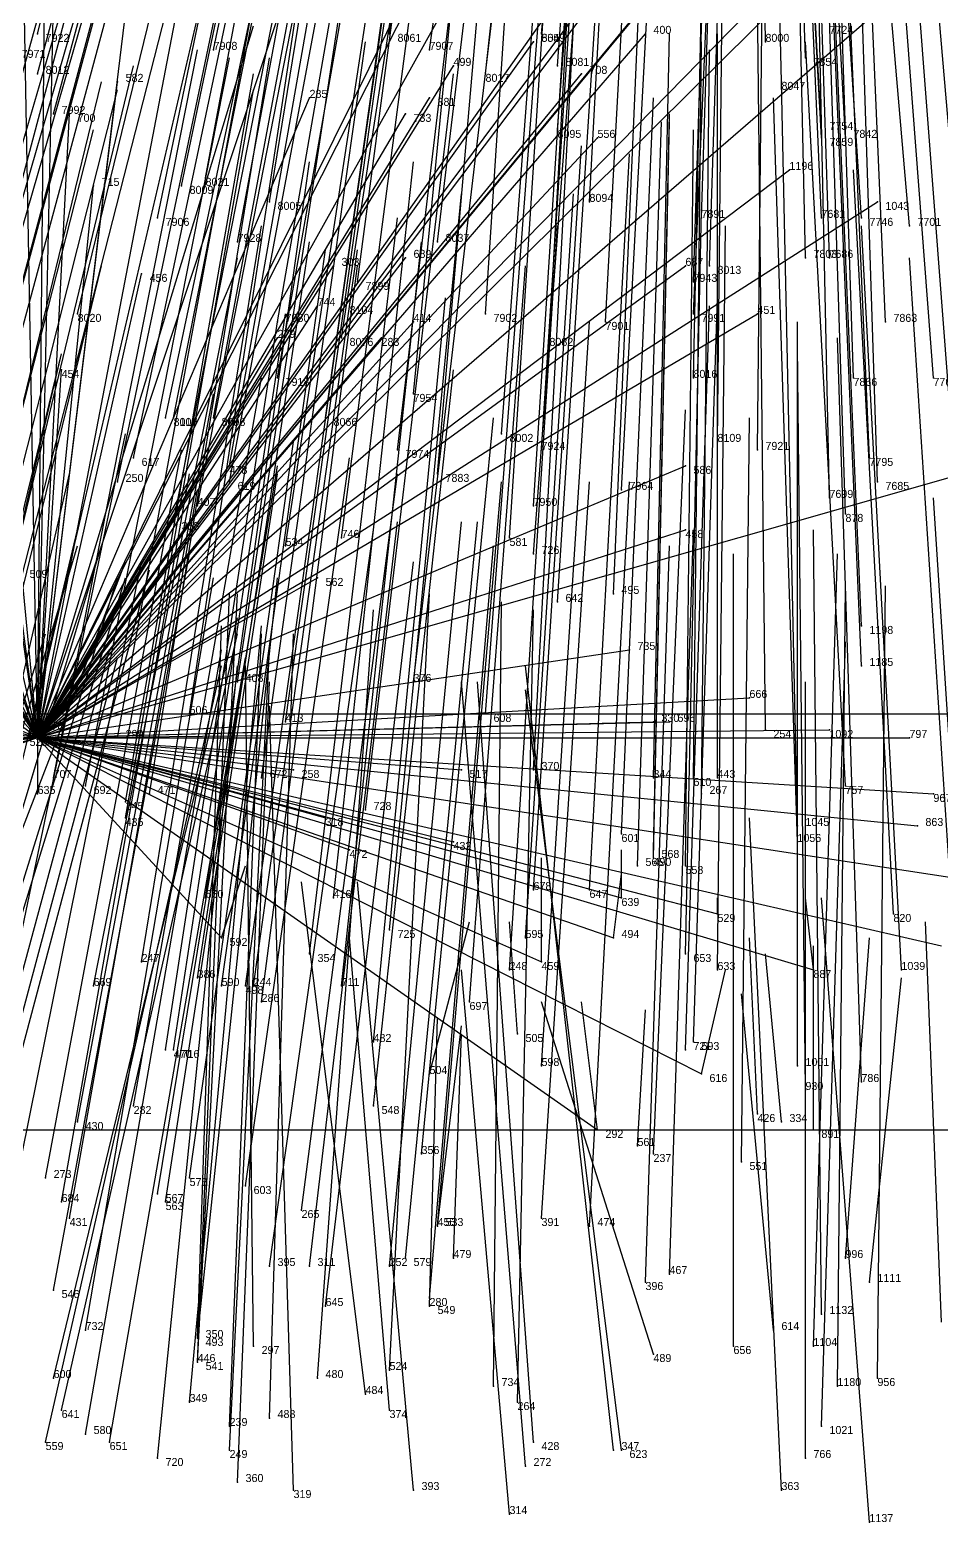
# Model space of a CAD drawing. Extents: x -0.5 to 0.59, y -0.5 to 0.59.
# Drawn here: x -0.089 to 0.025, y -0.5 to -0.3135 of the extents above; entities that cross this region are included whole.
import ezdxf

# ---------------------------------------------------------------- set-up
doc = ezdxf.new("R2010")
doc.units = 0
for name, color, linetype in [('Clients', 3, 'CONTINUOUS'), ('Facilities', 3, 'CONTINUOUS'), ('Facilities_lines', 3, 'CONTINUOUS'), ('Min_max_boxes', 1, 'CONTINUOUS'), ('Normals', 1, 'CONTINUOUS'), ('Source_points', 5, 'CONTINUOUS'), ('Text', 3, 'CONTINUOUS')]:
    doc.layers.add(name, color=color, linetype=linetype)

msp = doc.modelspace()

# ---------------------------------------------------------------- linework, layer by layer
at = {"layer": 'Clients', "color": 5}
for p in [(-0.026, -0.315, -1.25), (-0.012, -0.314, -1.25), (-0.036, -0.318, -1.25), (-0.078, -0.32, -1.25), (-0.02, -0.319, -1.25), (-0.054, -0.322, -1.25), (-0.039, -0.322, -1.25), (-0.084, -0.324, -1.25), (-0.042, -0.324, -1.25), (-0.018, -0.327, -1.25), (0.006, -0.331, -1.25), (-0.081, -0.333, -1.25), (0.017, -0.335, -1.25), (-0.051, -0.343, -1.25), (-0.042, -0.342, -1.25), (-0.007, -0.343, -1.25), (-0.075, -0.344, -1.25), (-0.053, -0.348, -1.25), (-0.041, -0.35, -1.25), (0.002, -0.349, -1.25), (-0.058, -0.352, -1.25), (-0.045, -0.352, -1.25), (-0.085, -0.356, -1.25), (-0.007, -0.368, -1.25), (-0.007, -0.376, -1.25), (-0.053, -0.382, -1.25), (-0.014, -0.391, -1.25), (0.001, -0.397, -1.25), (-0.087, -0.401, -1.25), (-0.011, -0.4, -1.25), (-0.009, -0.4, -1.25), (0.011, -0.401, -1.25), (0.021, -0.402, -1.25), (-0.056, -0.406, -1.25), (-0.035, -0.406, -1.25), (-0.088, -0.409, -1.25), (0.024, -0.409, -1.25), (-0.052, -0.412, -1.25), (0.022, -0.413, -1.25), (-0.036, -0.415, -1.25), (-0.049, -0.416, -1.25), (-0.015, -0.422, -1.25), (-0.003, -0.424, -1.25), (-0.065, -0.427, -1.25), (-0.016, -0.427, -1.25), (-0.025, -0.43, -1.25), (0.009, -0.431, -1.25), (-0.005, -0.444, -1.25), (-0.018, -0.451, -1.25)]:
    msp.add_point(p, dxfattribs=at)
at = {"layer": 'Facilities', "color": 3}
for p in [(-0.088, -0.314, -0.815), (-0.044, -0.314, -0.793), (-0.025, -0.314, -0.788), (0.003, -0.315, -0.786), (-0.066, -0.316, -0.807), (-0.039, -0.316, -0.795), (0.008, -0.317, -0.793), (-0.023, -0.318, -0.797), (-0.088, -0.319, -0.827), (-0.032, -0.319, -0.802), (0.005, -0.32, -0.8), (-0.086, -0.324, -0.838), (-0.023, -0.326, -0.818), (0.01, -0.326, -0.814), (0.01, -0.327, -0.818), (0.013, -0.327, -0.818), (-0.07, -0.333, -0.851), (-0.067, -0.332, -0.847), (-0.059, -0.335, -0.851), (-0.019, -0.335, -0.839), (-0.073, -0.337, -0.862), (-0.005, -0.337, -0.843), (0.01, -0.337, -0.842), (0.015, -0.337, -0.843), (0.021, -0.338, -0.846), (-0.063, -0.34, -0.864), (-0.038, -0.34, -0.855), (-0.004, -0.343, -0.858), (0.008, -0.342, -0.854), (0.011, -0.342, -0.855), (-0.048, -0.345, -0.871), (-0.006, -0.345, -0.862), (-0.05, -0.348, -0.879), (-0.083, -0.349, -0.898), (-0.058, -0.35, -0.886), (-0.032, -0.349, -0.877), (-0.017, -0.35, -0.877), (-0.006, -0.349, -0.873), (0.018, -0.35, -0.876), (-0.05, -0.352, -0.89), (-0.024, -0.352, -0.882), (-0.058, -0.357, -0.905), (-0.006, -0.357, -0.892), (0.014, -0.357, -0.894), (0.024, -0.357, -0.895), (-0.041, -0.359, -0.904), (-0.072, -0.362, -0.923), (-0.071, -0.362, -0.923), (-0.066, -0.362, -0.92), (-0.052, -0.362, -0.916), (-0.03, -0.364, -0.914), (-0.003, -0.365, -0.912), (-0.076, -0.367, -0.938), (-0.043, -0.366, -0.922), (-0.025, -0.366, -0.916), (0.002, -0.366, -0.915), (0.016, -0.367, -0.919), (-0.064, -0.368, -0.935), (-0.038, -0.369, -0.928), (-0.078, -0.37, -0.944), (-0.064, -0.37, -0.939), (-0.015, -0.371, -0.928), (0.017, -0.37, -0.926), (-0.068, -0.373, -0.947), (-0.026, -0.373, -0.934), (0.011, -0.372, -0.93), (0.013, -0.374, -0.936), (-0.071, -0.375, -0.954), (-0.057, -0.378, -0.955), (-0.05, -0.377, -0.951), (-0.029, -0.377, -0.945), (-0.026, -0.379, -0.949), (-0.016, -0.384, -0.96), (-0.023, -0.385, -0.963), (0.015, -0.388, -0.971), (0.015, -0.393, -0.983), (-0.063, -0.395, -0.999), (-0.041, -0.395, -0.992), (-0.069, -0.399, -1.012), (-0.032, -0.399, -1.001), (-0.057, -0.4, -1.009), (0.003, -0.401, -1.003), (-0.088, -0.402, -1.25), (-0.078, -0.402, -1.023), (-0.026, -0.406, -1.016), (-0.086, -0.407, -1.04), (-0.082, -0.408, -1.041), (-0.06, -0.407, -1.028), (-0.011, -0.407, -1.018), (-0.006, -0.407, -1.019), (-0.003, -0.407, -1.017), (0.013, -0.408, -1.021), (-0.077, -0.41, -1.044), (-0.074, -0.409, -1.038), (-0.005, -0.409, -1.023), (-0.077, -0.412, -1.049), (-0.047, -0.411, -1.034), (-0.015, -0.414, -1.037), (0.007, -0.413, -1.032), (0.007, -0.415, -1.037), (-0.011, -0.416, -1.041), (-0.011, -0.417, -1.044), (-0.013, -0.418, -1.045), (-0.007, -0.418, -1.046), (-0.026, -0.421, -1.054), (-0.019, -0.421, -1.054), (-0.067, -0.422, -1.068), (-0.051, -0.422, -1.062), (0.019, -0.424, -1.061), (-0.044, -0.426, -1.071), (-0.027, -0.427, -1.069), (-0.075, -0.43, -1.091), (-0.054, -0.429, -1.081), (-0.007, -0.429, -1.073), (-0.068, -0.432, -1.093), (-0.029, -0.431, -1.079), (-0.003, -0.431, -1.077), (0.02, -0.431, -1.078), (-0.081, -0.433, -1.101), (-0.065, -0.433, -1.094), (-0.062, -0.433, -1.094), (-0.061, -0.433, -1.093), (-0.05, -0.433, -1.089), (-0.06, -0.435, -1.097), (-0.034, -0.435, -1.092), (-0.046, -0.44, -1.105), (-0.028, -0.439, -1.25), (-0.006, -0.44, -1.101), (-0.072, -0.441, -1.118), (-0.071, -0.441, -1.117), (-0.007, -0.441, -1.102), (-0.025, -0.443, -1.108), (0.007, -0.443, -1.107), (-0.039, -0.444, -1.25), (0.015, -0.445, -1.113), (0.008, -0.446, -1.114), (-0.076, -0.448, -1.137), (-0.046, -0.448, -1.127), (0.002, -0.449, -1.25), (-0.083, -0.45, -1.144), (0.005, -0.45, -1.25), (0.009, -0.451, -1.25), (-0.013, -0.453, -1.25), (-0.04, -0.454, -1.139), (-0.011, -0.454, -1.136), (0, -0.455, -1.138), (-0.087, -0.457, -1.163), (-0.069, -0.457, -1.156), (-0.062, -0.458, -1.156), (-0.085, -0.46, -1.169), (-0.073, -0.459, -1.162), (-0.072, -0.46, -1.165), (-0.084, -0.462, -1.174), (-0.055, -0.461, -1.161), (-0.025, -0.462, -1.157), (-0.038, -0.463, -1.25), (-0.038, -0.463, -1.161), (-0.019, -0.463, -1.158), (-0.059, -0.468, -1.179), (-0.054, -0.468, -1.176), (-0.044, -0.468, -1.174), (-0.042, -0.467, -1.173), (-0.036, -0.467, -1.25), (0.013, -0.467, -1.25), (-0.012, -0.47, -1.176), (-0.009, -0.469, -1.173), (0.016, -0.47, -1.25), (-0.086, -0.471, -1.198), (-0.052, -0.473, -1.189), (-0.039, -0.472, -1.185), (-0.039, -0.473, -1.25), (0.01, -0.474, -1.184), (-0.082, -0.476, -1.207), (-0.068, -0.477, -1.25), (-0.068, -0.477, -1.205), (0.004, -0.476, -1.25), (-0.061, -0.478, -1.25), (-0.011, -0.479, -1.25), (-0.001, -0.478, -1.195), (0.009, -0.478, -1.195), (-0.068, -0.48, -1.211), (-0.068, -0.48, -1.212), (-0.044, -0.481, -1.207), (-0.086, -0.482, -1.224), (-0.053, -0.482, -1.212), (-0.031, -0.483, -1.21), (0.012, -0.483, -1.207), (0.017, -0.482, -1.207), (-0.047, -0.484, -1.25), (-0.085, -0.486, -1.25), (-0.069, -0.485, -1.224), (-0.044, -0.486, -1.25), (-0.028, -0.485, -1.215), (-0.064, -0.488, -1.25), (-0.059, -0.487, -1.226), (0.01, -0.488, -1.221), (-0.087, -0.49, -1.246), (-0.082, -0.489, -1.239), (-0.079, -0.49, -1.25), (-0.026, -0.49, -1.227), (-0.073, -0.492, -1.244), (-0.064, -0.491, -1.25), (-0.016, -0.491, -1.228), (-0.015, -0.491, -1.229), (0.008, -0.492, -1.23), (-0.027, -0.493, -1.233), (-0.063, -0.495, -1.246), (-0.056, -0.496, -1.249), (-0.041, -0.496, -1.25), (0.005, -0.496, -1.24), (-0.029, -0.499, -1.249), (0.016, -0.5, -1.25)]:
    msp.add_point(p, dxfattribs=at)
at = {"layer": 'Facilities_lines', "color": 3}
for q in [(-0.025, -0.289, -1.25), (-0.09, -0.291, -1.25), (0.003, -0.292, -1.25), (-0.052, -0.294, -1.25), (-0.087, -0.296, -1.25), (-0.001, -0.297, -1.25), (-0.011, -0.3, -1.25), (-0.038, -0.301, -1.25), (0.013, -0.302, -1.25), (-0.076, -0.303, -1.25), (-0.019, -0.304, -1.25), (0.023, -0.306, -1.25), (0.005, -0.307, -1.25), (-0.097, -0.308, -1.25), (-0.07, -0.308, -1.25), (-0.041, -0.309, -1.25), (-0.086, -0.31, -1.25), (-0.021, -0.312, -1.25), (-0.061, -0.313, -1.25), (-0.101, -0.314, -1.25), (-0.012, -0.314, -1.25), (-0.026, -0.315, -1.25), (-0.108, -0.316, -1.25), (-0.036, -0.318, -1.25), (-0.115, -0.32, -1.25), (-0.02, -0.319, -1.25), (-0.078, -0.32, -1.25), (-0.054, -0.322, -1.25), (-0.039, -0.322, -1.25), (-0.084, -0.324, -1.25), (-0.042, -0.324, -1.25), (-0.018, -0.327, -1.25), (0.006, -0.331, -1.25), (-0.134, -0.333, -1.25), (-0.081, -0.333, -1.25), (0.017, -0.335, -1.25), (-0.119, -0.337, -1.25), (-0.127, -0.338, -1.25), (-0.042, -0.342, -1.25), (-0.051, -0.343, -1.25), (-0.007, -0.343, -1.25), (-0.075, -0.344, -1.25), (-0.053, -0.348, -1.25), (-0.135, -0.349, -1.25), (-0.095, -0.349, -1.25), (0.002, -0.349, -1.25), (-0.041, -0.35, -1.25), (-0.058, -0.352, -1.25), (-0.045, -0.352, -1.25), (-0.085, -0.356, -1.25), (-0.007, -0.368, -1.25), (0.031, -0.368, -1.25), (-0.098, -0.375, -1.25), (-0.007, -0.376, -1.25), (-0.167, -0.381, -1.25), (-0.053, -0.382, -1.25), (-0.097, -0.386, -1.25), (-0.162, -0.391, -1.25), (-0.014, -0.391, -1.25), (-0.111, -0.392, -1.25), (-0.099, -0.394, -1.25), (0.001, -0.397, -1.25), (-0.126, -0.401, -1.25), (-0.011, -0.4, -1.25), (-0.009, -0.4, -1.25), (-0.087, -0.401, -1.25), (0.011, -0.401, -1.25), (-0.156, -0.405, -1.25), (-0.153, -0.41, -1.25), (-0.144, -0.417, -1.25), (-0.144, -0.417, -1.25), (-0.143, -0.408, -1.25), (-0.11, -0.408, -1.25), (-0.109, -0.409, -1.25), (-0.056, -0.406, -1.25), (-0.018, -0.451, -1.25), (-0.052, -0.412, -1.25), (-0.025, -0.43, -1.25), (-0.049, -0.416, -1.25), (-0.016, -0.427, -1.25), (-0.035, -0.406, -1.25), (-0.003, -0.424, -1.25), (-0.065, -0.427, -1.25), (-0.005, -0.444, -1.25), (-0.036, -0.415, -1.25), (-0.015, -0.422, -1.25), (-0.088, -0.409, -1.25), (0.021, -0.402, -1.25), (0.022, -0.413, -1.25), (0.009, -0.431, -1.25), (0.025, -0.428, -1.25), (0.024, -0.409, -1.25), (0.03, -0.42, -1.25)]:
    msp.add_line((-0.088, -0.402, -1.25), q, dxfattribs=at)
at = {"layer": 'Min_max_boxes', "color": 1}
for p, q in [((-0.306, -0.399, -1.25), (0.065, -0.399, -1.25)), ((-0.306, -0.399, -1.25), (0.065, -0.399, -1.25)), ((-0.167, -0.451, -1.25), (0.031, -0.451, -1.25)), ((-0.167, -0.451, -1.25), (0.031, -0.451, -1.25))]:
    msp.add_line(p, q, dxfattribs=at)
at = {"layer": 'Normals', "color": 1}
for p, q in [((-0.044, -0.314, -0.793), (-0.031, -0.222, -0.829)), ((-0.039, -0.316, -0.795), (-0.026, -0.223, -0.831)), ((-0.025, -0.314, -0.788), (-0.017, -0.222, -0.824)), ((0.003, -0.315, -0.786), (0.002, -0.222, -0.823)), ((-0.088, -0.314, -0.815), (-0.065, -0.224, -0.852)), ((-0.066, -0.316, -0.807), (-0.047, -0.225, -0.844)), ((-0.023, -0.318, -0.797), (-0.016, -0.225, -0.834)), ((0.008, -0.317, -0.793), (0.005, -0.225, -0.831)), ((-0.032, -0.319, -0.802), (-0.022, -0.227, -0.839)), ((0.005, -0.32, -0.8), (0.003, -0.227, -0.838)), ((-0.088, -0.319, -0.827), (-0.064, -0.229, -0.863)), ((0.01, -0.326, -0.814), (0.005, -0.233, -0.852)), ((-0.086, -0.324, -0.838), (-0.062, -0.234, -0.874)), ((-0.023, -0.326, -0.818), (-0.016, -0.234, -0.855)), ((0.01, -0.327, -0.818), (0.005, -0.235, -0.856)), ((0.013, -0.327, -0.818), (0.008, -0.234, -0.856)), ((-0.07, -0.333, -0.851), (-0.051, -0.242, -0.888)), ((-0.067, -0.332, -0.847), (-0.05, -0.241, -0.884)), ((-0.019, -0.335, -0.839), (-0.014, -0.242, -0.876)), ((-0.059, -0.335, -0.851), (-0.044, -0.243, -0.888)), ((-0.005, -0.337, -0.843), (-0.002, -0.244, -0.879)), ((0.01, -0.337, -0.842), (0.006, -0.244, -0.88)), ((0.015, -0.337, -0.843), (0.009, -0.244, -0.881)), ((-0.073, -0.337, -0.862), (-0.054, -0.246, -0.9)), ((0.021, -0.338, -0.846), (0.013, -0.245, -0.883)), ((-0.063, -0.34, -0.864), (-0.046, -0.248, -0.901)), ((-0.038, -0.34, -0.855), (-0.027, -0.248, -0.893)), ((0.008, -0.342, -0.854), (0.006, -0.249, -0.892)), ((0.011, -0.342, -0.855), (0.008, -0.249, -0.892)), ((-0.004, -0.343, -0.858), (-0.001, -0.25, -0.895)), ((-0.006, -0.345, -0.862), (-0.003, -0.252, -0.899)), ((-0.048, -0.345, -0.871), (-0.036, -0.254, -0.91)), ((-0.05, -0.348, -0.879), (-0.037, -0.257, -0.917)), ((-0.032, -0.349, -0.877), (-0.026, -0.257, -0.915)), ((-0.006, -0.349, -0.873), (-0.002, -0.256, -0.91)), ((0.018, -0.35, -0.876), (0.014, -0.257, -0.913)), ((-0.083, -0.349, -0.898), (-0.061, -0.259, -0.936)), ((-0.058, -0.35, -0.886), (-0.042, -0.258, -0.924)), ((-0.017, -0.35, -0.877), (-0.012, -0.258, -0.915)), ((-0.05, -0.352, -0.89), (-0.036, -0.261, -0.928)), ((-0.024, -0.352, -0.882), (-0.019, -0.26, -0.92)), ((-0.006, -0.357, -0.892), (-0.004, -0.264, -0.929)), ((-0.058, -0.357, -0.905), (-0.042, -0.266, -0.942)), ((0.014, -0.357, -0.894), (0.011, -0.265, -0.931)), ((0.024, -0.357, -0.895), (0.017, -0.265, -0.932)), ((-0.041, -0.359, -0.904), (-0.032, -0.267, -0.941)), ((0.026, -0.36, -0.903), (0.019, -0.268, -0.941)), ((-0.052, -0.362, -0.916), (-0.039, -0.27, -0.952)), ((-0.072, -0.362, -0.923), (-0.053, -0.272, -0.961)), ((-0.071, -0.362, -0.923), (-0.053, -0.271, -0.961)), ((-0.066, -0.362, -0.92), (-0.049, -0.271, -0.957)), ((-0.03, -0.364, -0.914), (-0.023, -0.271, -0.95)), ((-0.003, -0.365, -0.912), (-0.002, -0.272, -0.948)), ((-0.095, -0.364, -0.94), (-0.071, -0.274, -0.978)), ((-0.043, -0.366, -0.922), (-0.032, -0.274, -0.959)), ((-0.025, -0.366, -0.916), (-0.019, -0.273, -0.953)), ((0.002, -0.366, -0.915), (0.003, -0.273, -0.951)), ((0.016, -0.367, -0.919), (0.012, -0.275, -0.956)), ((-0.094, -0.366, -0.946), (-0.07, -0.277, -0.984)), ((-0.076, -0.367, -0.938), (-0.057, -0.277, -0.975)), ((-0.064, -0.368, -0.935), (-0.048, -0.277, -0.972)), ((-0.038, -0.369, -0.928), (-0.03, -0.277, -0.965)), ((0.017, -0.37, -0.926), (0.014, -0.277, -0.963)), ((-0.096, -0.368, -0.951), (-0.072, -0.279, -0.989)), ((-0.078, -0.37, -0.944), (-0.059, -0.279, -0.981)), ((-0.064, -0.37, -0.939), (-0.047, -0.279, -0.976)), ((-0.015, -0.371, -0.928), (-0.01, -0.278, -0.964)), ((0.011, -0.372, -0.93), (0.009, -0.279, -0.967)), ((-0.068, -0.373, -0.947), (-0.05, -0.281, -0.984)), ((-0.026, -0.373, -0.934), (-0.02, -0.28, -0.97)), ((0.013, -0.374, -0.936), (0.01, -0.281, -0.973)), ((-0.101, -0.373, -0.965), (-0.075, -0.283, -1.002)), ((-0.071, -0.375, -0.954), (-0.053, -0.284, -0.991)), ((-0.05, -0.377, -0.951), (-0.038, -0.285, -0.988)), ((-0.029, -0.377, -0.945), (-0.023, -0.284, -0.982)), ((-0.104, -0.376, -0.974), (-0.078, -0.287, -1.012)), ((-0.057, -0.378, -0.955), (-0.043, -0.286, -0.992)), ((-0.026, -0.379, -0.949), (-0.019, -0.286, -0.986)), ((-0.09, -0.382, -0.98), (-0.067, -0.292, -1.017)), ((-0.023, -0.385, -0.963), (-0.017, -0.292, -1)), ((-0.016, -0.384, -0.96), (-0.012, -0.291, -0.998)), ((0.031, -0.385, -0.965), (0.023, -0.292, -1.003)), ((0.015, -0.388, -0.971), (0.011, -0.295, -1.008)), ((-0.104, -0.387, -1), (-0.078, -0.297, -1.038)), ((0.015, -0.393, -0.983), (0.011, -0.3, -1.02)), ((-0.041, -0.395, -0.992), (-0.03, -0.302, -1.028)), ((-0.063, -0.395, -0.999), (-0.049, -0.303, -1.036)), ((-0.111, -0.394, -1.024), (-0.086, -0.305, -1.061)), ((-0.069, -0.399, -1.012), (-0.055, -0.307, -1.049)), ((-0.032, -0.399, -1.001), (-0.025, -0.307, -1.039)), ((-0.057, -0.4, -1.009), (-0.044, -0.308, -1.046)), ((0.003, -0.401, -1.003), (0.002, -0.309, -1.041)), ((-0.108, -0.4, -1.036), (-0.084, -0.31, -1.072)), ((-0.078, -0.402, -1.023), (-0.061, -0.31, -1.06)), ((-0.089, -0.402, -1.03), (-0.068, -0.312, -1.067)), ((-0.026, -0.406, -1.016), (-0.021, -0.313, -1.054)), ((-0.06, -0.407, -1.028), (-0.047, -0.315, -1.066)), ((-0.026, -0.315, -1.25), (-0.026, -0.315, -1.15)), ((-0.012, -0.314, -1.25), (-0.012, -0.314, -1.15)), ((-0.011, -0.407, -1.018), (-0.009, -0.314, -1.056)), ((-0.006, -0.407, -1.019), (-0.005, -0.315, -1.056)), ((-0.003, -0.407, -1.017), (-0.003, -0.314, -1.055)), ((0.013, -0.408, -1.021), (0.008, -0.315, -1.058)), ((-0.086, -0.407, -1.04), (-0.068, -0.316, -1.077)), ((-0.082, -0.408, -1.041), (-0.064, -0.317, -1.078)), ((-0.074, -0.409, -1.038), (-0.059, -0.317, -1.076)), ((-0.005, -0.409, -1.023), (-0.004, -0.316, -1.06)), ((-0.098, -0.409, -1.051), (-0.076, -0.318, -1.087)), ((-0.036, -0.318, -1.25), (-0.036, -0.318, -1.15)), ((-0.102, -0.41, -1.058), (-0.08, -0.32, -1.094)), ((-0.078, -0.32, -1.25), (-0.078, -0.32, -1.15)), ((-0.077, -0.41, -1.044), (-0.061, -0.319, -1.082)), ((-0.047, -0.411, -1.034), (-0.036, -0.319, -1.072)), ((-0.02, -0.319, -1.25), (-0.02, -0.319, -1.15)), ((0.007, -0.413, -1.032), (0.005, -0.32, -1.07)), ((-0.101, -0.412, -1.06), (-0.078, -0.321, -1.096)), ((-0.077, -0.412, -1.049), (-0.061, -0.321, -1.087)), ((-0.054, -0.322, -1.25), (-0.054, -0.322, -1.15)), ((-0.039, -0.322, -1.25), (-0.039, -0.322, -1.15)), ((-0.015, -0.414, -1.037), (-0.011, -0.322, -1.075)), ((0.007, -0.415, -1.037), (0.004, -0.322, -1.074)), ((-0.084, -0.324, -1.25), (-0.084, -0.324, -1.15)), ((-0.042, -0.324, -1.25), (-0.042, -0.324, -1.15)), ((-0.011, -0.416, -1.041), (-0.009, -0.324, -1.078)), ((-0.104, -0.416, -1.072), (-0.081, -0.326, -1.109)), ((-0.013, -0.418, -1.045), (-0.01, -0.325, -1.083)), ((-0.011, -0.417, -1.044), (-0.009, -0.325, -1.082)), ((-0.007, -0.418, -1.046), (-0.006, -0.326, -1.084)), ((-0.026, -0.421, -1.054), (-0.02, -0.328, -1.092)), ((-0.018, -0.327, -1.25), (-0.018, -0.327, -1.15)), ((-0.067, -0.422, -1.068), (-0.054, -0.33, -1.106)), ((-0.051, -0.422, -1.062), (-0.041, -0.33, -1.1)), ((-0.019, -0.421, -1.054), (-0.014, -0.329, -1.092)), ((0.006, -0.331, -1.25), (0.006, -0.331, -1.15)), ((0.019, -0.424, -1.061), (0.014, -0.331, -1.098)), ((-0.081, -0.333, -1.25), (-0.081, -0.333, -1.15)), ((-0.044, -0.426, -1.071), (-0.035, -0.334, -1.109)), ((-0.027, -0.427, -1.069), (-0.021, -0.334, -1.106)), ((0.017, -0.335, -1.25), (0.017, -0.335, -1.15)), ((-0.054, -0.429, -1.081), (-0.043, -0.337, -1.119)), ((-0.007, -0.429, -1.073), (-0.005, -0.336, -1.109)), ((-0.075, -0.43, -1.091), (-0.06, -0.338, -1.128)), ((-0.029, -0.431, -1.079), (-0.023, -0.338, -1.117)), ((-0.003, -0.431, -1.077), (-0.002, -0.338, -1.114)), ((0.02, -0.431, -1.078), (0.015, -0.338, -1.115)), ((-0.068, -0.432, -1.093), (-0.054, -0.34, -1.13)), ((-0.065, -0.433, -1.094), (-0.052, -0.341, -1.131)), ((-0.062, -0.433, -1.094), (-0.049, -0.341, -1.131)), ((-0.061, -0.433, -1.093), (-0.048, -0.341, -1.13)), ((-0.05, -0.433, -1.089), (-0.04, -0.34, -1.126)), ((-0.102, -0.433, -1.113), (-0.08, -0.343, -1.15)), ((-0.081, -0.433, -1.101), (-0.063, -0.342, -1.139)), ((-0.06, -0.435, -1.097), (-0.048, -0.343, -1.134)), ((-0.051, -0.343, -1.25), (-0.051, -0.343, -1.15)), ((-0.042, -0.342, -1.25), (-0.042, -0.342, -1.15)), ((-0.034, -0.435, -1.092), (-0.027, -0.343, -1.129)), ((-0.007, -0.343, -1.25), (-0.007, -0.343, -1.15)), ((0.027, -0.434, -1.088), (0.021, -0.342, -1.125)), ((-0.075, -0.344, -1.25), (-0.075, -0.344, -1.15)), ((-0.053, -0.348, -1.25), (-0.053, -0.348, -1.15)), ((-0.046, -0.44, -1.105), (-0.037, -0.347, -1.142)), ((-0.007, -0.441, -1.102), (-0.004, -0.348, -1.138)), ((-0.006, -0.44, -1.101), (-0.003, -0.347, -1.138)), ((-0.072, -0.441, -1.118), (-0.058, -0.35, -1.155)), ((-0.071, -0.441, -1.117), (-0.057, -0.349, -1.154)), ((-0.041, -0.35, -1.25), (-0.041, -0.35, -1.15)), ((-0.025, -0.443, -1.108), (-0.019, -0.35, -1.145)), ((0.002, -0.349, -1.25), (0.002, -0.349, -1.15)), ((0.007, -0.443, -1.107), (0.007, -0.35, -1.144)), ((-0.058, -0.352, -1.25), (-0.058, -0.352, -1.15)), ((-0.045, -0.352, -1.25), (-0.045, -0.352, -1.15)), ((0.015, -0.445, -1.113), (0.012, -0.352, -1.149)), ((-0.107, -0.444, -1.142), (-0.085, -0.354, -1.179)), ((-0.106, -0.444, -1.142), (-0.085, -0.354, -1.18)), ((0.008, -0.446, -1.114), (0.007, -0.353, -1.151)), ((-0.085, -0.356, -1.25), (-0.085, -0.356, -1.15)), ((-0.046, -0.448, -1.127), (-0.036, -0.356, -1.164)), ((-0.076, -0.448, -1.137), (-0.06, -0.357, -1.174)), ((-0.083, -0.45, -1.144), (-0.066, -0.359, -1.181)), ((-0.011, -0.454, -1.136), (-0.007, -0.361, -1.173)), ((-0.04, -0.454, -1.139), (-0.031, -0.362, -1.176)), ((0, -0.455, -1.138), (0.001, -0.362, -1.175)), ((-0.096, -0.455, -1.162), (-0.077, -0.364, -1.2)), ((-0.069, -0.457, -1.156), (-0.056, -0.365, -1.193)), ((-0.087, -0.457, -1.163), (-0.07, -0.366, -1.2)), ((-0.062, -0.458, -1.156), (-0.049, -0.367, -1.194)), ((-0.105, -0.46, -1.178), (-0.084, -0.369, -1.216)), ((-0.085, -0.46, -1.169), (-0.069, -0.369, -1.207)), ((-0.073, -0.459, -1.162), (-0.058, -0.368, -1.2)), ((-0.072, -0.46, -1.165), (-0.058, -0.369, -1.203)), ((-0.055, -0.461, -1.161), (-0.043, -0.369, -1.199)), ((-0.007, -0.368, -1.25), (-0.007, -0.368, -1.15)), ((-0.084, -0.462, -1.174), (-0.068, -0.371, -1.211)), ((-0.038, -0.463, -1.161), (-0.03, -0.37, -1.198)), ((-0.025, -0.462, -1.157), (-0.019, -0.37, -1.194)), ((-0.019, -0.463, -1.158), (-0.014, -0.37, -1.195)), ((0.03, -0.465, -1.164), (0.024, -0.372, -1.202)), ((-0.105, -0.468, -1.2), (-0.083, -0.376, -1.231)), ((-0.059, -0.468, -1.179), (-0.046, -0.376, -1.216)), ((-0.054, -0.468, -1.176), (-0.043, -0.375, -1.213)), ((-0.044, -0.468, -1.174), (-0.035, -0.375, -1.211)), ((-0.042, -0.467, -1.173), (-0.033, -0.375, -1.21)), ((-0.009, -0.469, -1.173), (-0.006, -0.376, -1.21)), ((-0.007, -0.376, -1.25), (-0.007, -0.376, -1.15)), ((0.01, -0.474, -1.184), (0.009, -0.376, -1.207)), ((-0.111, -0.471, -1.211), (-0.083, -0.378, -1.234)), ((-0.108, -0.471, -1.209), (-0.08, -0.378, -1.231)), ((-0.039, -0.472, -1.185), (-0.031, -0.378, -1.217)), ((-0.012, -0.47, -1.176), (-0.009, -0.378, -1.214)), ((-0.113, -0.473, -1.25), (-0.077, -0.38, -1.242)), ((-0.094, -0.474, -1.209), (-0.075, -0.38, -1.237)), ((-0.086, -0.471, -1.198), (-0.069, -0.379, -1.231)), ((-0.052, -0.473, -1.189), (-0.041, -0.38, -1.224)), ((-0.001, -0.478, -1.195), (-0.001, -0.379, -1.208)), ((0.009, -0.478, -1.195), (0.012, -0.379, -1.208)), ((-0.107, -0.475, -1.219), (-0.078, -0.382, -1.237)), ((-0.106, -0.476, -1.22), (-0.077, -0.382, -1.238)), ((-0.099, -0.475, -1.213), (-0.074, -0.381, -1.236)), ((-0.082, -0.476, -1.207), (-0.066, -0.382, -1.239)), ((-0.068, -0.477, -1.205), (-0.058, -0.382, -1.235)), ((-0.053, -0.382, -1.25), (-0.053, -0.382, -1.15)), ((-0.068, -0.48, -1.211), (-0.063, -0.384, -1.238)), ((-0.068, -0.48, -1.212), (-0.064, -0.384, -1.239)), ((-0.044, -0.481, -1.207), (-0.039, -0.384, -1.232)), ((0.012, -0.483, -1.207), (0.013, -0.383, -1.207)), ((0.017, -0.482, -1.207), (0.018, -0.383, -1.207)), ((-0.053, -0.482, -1.212), (-0.046, -0.386, -1.238)), ((-0.031, -0.483, -1.21), (-0.03, -0.385, -1.228)), ((-0.028, -0.485, -1.215), (-0.026, -0.386, -1.228)), ((-0.086, -0.482, -1.224), (-0.063, -0.387, -1.244)), ((-0.117, -0.483, -1.244), (-0.087, -0.389, -1.252)), ((-0.085, -0.486, -1.25), (-0.063, -0.389, -1.253)), ((-0.069, -0.485, -1.224), (-0.06, -0.388, -1.246)), ((-0.068, -0.477, -1.25), (-0.065, -0.388, -1.204)), ((-0.064, -0.488, -1.25), (-0.06, -0.389, -1.237)), ((-0.059, -0.487, -1.226), (-0.056, -0.389, -1.248)), ((-0.105, -0.487, -1.246), (-0.079, -0.391, -1.253)), ((-0.082, -0.489, -1.239), (-0.065, -0.391, -1.25)), ((-0.064, -0.491, -1.25), (-0.059, -0.391, -1.253)), ((-0.014, -0.391, -1.25), (-0.014, -0.391, -1.15)), ((0.01, -0.488, -1.221), (0.013, -0.39, -1.204)), ((-0.104, -0.489, -1.25), (-0.078, -0.392, -1.257)), ((-0.087, -0.49, -1.246), (-0.065, -0.393, -1.248)), ((-0.079, -0.49, -1.25), (-0.062, -0.392, -1.25)), ((-0.073, -0.492, -1.244), (-0.063, -0.393, -1.253)), ((-0.061, -0.478, -1.25), (-0.062, -0.393, -1.197)), ((-0.016, -0.491, -1.228), (-0.027, -0.393, -1.214)), ((-0.063, -0.495, -1.246), (-0.059, -0.395, -1.251)), ((-0.027, -0.493, -1.233), (-0.035, -0.395, -1.213)), ((-0.026, -0.49, -1.227), (-0.033, -0.395, -1.199)), ((0.008, -0.492, -1.23), (0.008, -0.395, -1.204)), ((-0.015, -0.491, -1.229), (-0.027, -0.396, -1.204)), ((0.001, -0.397, -1.25), (0.001, -0.397, -1.15)), ((-0.056, -0.496, -1.249), (-0.059, -0.398, -1.233)), ((-0.087, -0.401, -1.25), (-0.087, -0.401, -1.15)), ((-0.011, -0.4, -1.25), (-0.011, -0.4, -1.15)), ((-0.009, -0.4, -1.25), (-0.009, -0.4, -1.15)), ((0.011, -0.401, -1.25), (0.011, -0.401, -1.15)), ((-0.088, -0.402, -1.25), (-0.088, -0.402, -1.15)), ((0.021, -0.402, -1.25), (0.021, -0.402, -1.15)), ((-0.056, -0.406, -1.25), (-0.056, -0.406, -1.15)), ((-0.035, -0.406, -1.25), (-0.035, -0.406, -1.15)), ((-0.088, -0.409, -1.25), (-0.088, -0.409, -1.15)), ((0.024, -0.409, -1.25), (0.024, -0.409, -1.15)), ((-0.052, -0.412, -1.25), (-0.052, -0.412, -1.15)), ((0.005, -0.496, -1.24), (0.001, -0.412, -1.186)), ((0.022, -0.413, -1.25), (0.022, -0.413, -1.15)), ((-0.036, -0.415, -1.25), (-0.036, -0.415, -1.15)), ((-0.049, -0.416, -1.25), (-0.049, -0.416, -1.15)), ((-0.025, -0.43, -1.25), (-0.025, -0.417, -1.151)), ((-0.015, -0.422, -1.25), (-0.015, -0.416, -1.15)), ((-0.065, -0.427, -1.25), (-0.062, -0.418, -1.15)), ((-0.016, -0.427, -1.25), (-0.015, -0.419, -1.15)), ((-0.047, -0.484, -1.25), (-0.055, -0.42, -1.173)), ((-0.041, -0.496, -1.25), (-0.048, -0.42, -1.185)), ((-0.003, -0.424, -1.25), (-0.003, -0.422, -1.15)), ((0.009, -0.431, -1.25), (0.008, -0.422, -1.151)), ((0.016, -0.5, -1.25), (0.01, -0.422, -1.188)), ((-0.039, -0.444, -1.25), (-0.034, -0.425, -1.152)), ((-0.028, -0.439, -1.25), (-0.029, -0.425, -1.151)), ((0.025, -0.475, -1.25), (0.023, -0.425, -1.163)), ((-0.044, -0.486, -1.25), (-0.049, -0.427, -1.17)), ((0.002, -0.449, -1.25), (0.001, -0.427, -1.153)), ((0.013, -0.467, -1.25), (0.016, -0.427, -1.158)), ((0.009, -0.451, -1.25), (0.009, -0.428, -1.153)), ((0.005, -0.45, -1.25), (0.003, -0.429, -1.152)), ((-0.029, -0.499, -1.249), (-0.035, -0.431, -1.175)), ((-0.005, -0.444, -1.25), (-0.002, -0.431, -1.151)), ((0.016, -0.47, -1.25), (0.02, -0.432, -1.157)), ((0.004, -0.476, -1.25), (0, -0.434, -1.159)), ((-0.011, -0.479, -1.25), (-0.025, -0.435, -1.161)), ((-0.018, -0.451, -1.25), (-0.02, -0.435, -1.151)), ((-0.013, -0.453, -1.25), (-0.012, -0.436, -1.151)), ((-0.039, -0.473, -1.25), (-0.038, -0.437, -1.157)), ((-0.038, -0.463, -1.25), (-0.035, -0.438, -1.153)), ((-0.036, -0.467, -1.25), (-0.035, -0.439, -1.154))]:
    msp.add_line(p, q, dxfattribs=at)
at = {"layer": 'Source_points', "color": 5}
for p in [(-0.088, -0.314, -0.815), (-0.044, -0.314, -0.793), (-0.026, -0.315, -1.25), (-0.025, -0.314, -0.788), (-0.012, -0.314, -1.25), (0.003, -0.315, -0.786), (-0.066, -0.316, -0.807), (-0.039, -0.316, -0.795), (0.008, -0.317, -0.793), (-0.036, -0.318, -1.25), (-0.023, -0.318, -0.797), (-0.088, -0.319, -0.827), (-0.078, -0.32, -1.25), (-0.032, -0.319, -0.802), (-0.02, -0.319, -1.25), (0.005, -0.32, -0.8), (-0.054, -0.322, -1.25), (-0.039, -0.322, -1.25), (-0.086, -0.324, -0.838), (-0.084, -0.324, -1.25), (-0.042, -0.324, -1.25), (-0.023, -0.326, -0.818), (0.01, -0.326, -0.814), (-0.018, -0.327, -1.25), (0.01, -0.327, -0.818), (0.013, -0.327, -0.818), (0.006, -0.331, -1.25), (-0.081, -0.333, -1.25), (-0.07, -0.333, -0.851), (-0.067, -0.332, -0.847), (-0.059, -0.335, -0.851), (-0.019, -0.335, -0.839), (0.017, -0.335, -1.25), (-0.073, -0.337, -0.862), (-0.005, -0.337, -0.843), (0.01, -0.337, -0.842), (0.015, -0.337, -0.843), (0.021, -0.338, -0.846), (-0.063, -0.34, -0.864), (-0.038, -0.34, -0.855), (-0.051, -0.343, -1.25), (-0.042, -0.342, -1.25), (-0.007, -0.343, -1.25), (-0.004, -0.343, -0.858), (0.008, -0.342, -0.854), (0.011, -0.342, -0.855), (-0.075, -0.344, -1.25), (-0.048, -0.345, -0.871), (-0.006, -0.345, -0.862), (-0.053, -0.348, -1.25), (-0.05, -0.348, -0.879), (-0.083, -0.349, -0.898), (-0.058, -0.35, -0.886), (-0.041, -0.35, -1.25), (-0.032, -0.349, -0.877), (-0.017, -0.35, -0.877), (-0.006, -0.349, -0.873), (0.002, -0.349, -1.25), (0.018, -0.35, -0.876), (-0.058, -0.352, -1.25), (-0.05, -0.352, -0.89), (-0.045, -0.352, -1.25), (-0.024, -0.352, -0.882), (-0.085, -0.356, -1.25), (-0.058, -0.357, -0.905), (-0.006, -0.357, -0.892), (0.014, -0.357, -0.894), (0.024, -0.357, -0.895), (-0.041, -0.359, -0.904), (-0.072, -0.362, -0.923), (-0.071, -0.362, -0.923), (-0.066, -0.362, -0.92), (-0.052, -0.362, -0.916), (-0.03, -0.364, -0.914), (-0.003, -0.365, -0.912), (-0.076, -0.367, -0.938), (-0.043, -0.366, -0.922), (-0.025, -0.366, -0.916), (0.002, -0.366, -0.915), (0.016, -0.367, -0.919), (-0.064, -0.368, -0.935), (-0.038, -0.369, -0.928), (-0.007, -0.368, -1.25), (-0.078, -0.37, -0.944), (-0.064, -0.37, -0.939), (-0.015, -0.371, -0.928), (0.017, -0.37, -0.926), (-0.068, -0.373, -0.947), (-0.026, -0.373, -0.934), (0.011, -0.372, -0.93), (0.013, -0.374, -0.936), (-0.071, -0.375, -0.954), (-0.007, -0.376, -1.25), (-0.057, -0.378, -0.955), (-0.05, -0.377, -0.951), (-0.029, -0.377, -0.945), (-0.026, -0.379, -0.949), (-0.053, -0.382, -1.25), (-0.016, -0.384, -0.96), (-0.023, -0.385, -0.963), (0.015, -0.388, -0.971), (-0.014, -0.391, -1.25), (0.015, -0.393, -0.983), (-0.063, -0.395, -0.999), (-0.041, -0.395, -0.992), (0.001, -0.397, -1.25), (-0.069, -0.399, -1.012), (-0.032, -0.399, -1.001), (-0.087, -0.401, -1.25), (-0.057, -0.4, -1.009), (-0.011, -0.4, -1.25), (-0.009, -0.4, -1.25), (0.003, -0.401, -1.003), (0.011, -0.401, -1.25), (-0.088, -0.402, -1.25), (-0.078, -0.402, -1.023), (0.021, -0.402, -1.25), (-0.056, -0.406, -1.25), (-0.035, -0.406, -1.25), (-0.026, -0.406, -1.016), (-0.086, -0.407, -1.04), (-0.082, -0.408, -1.041), (-0.06, -0.407, -1.028), (-0.011, -0.407, -1.018), (-0.006, -0.407, -1.019), (-0.003, -0.407, -1.017), (0.013, -0.408, -1.021), (-0.088, -0.409, -1.25), (-0.077, -0.41, -1.044), (-0.074, -0.409, -1.038), (-0.005, -0.409, -1.023), (0.024, -0.409, -1.25), (-0.077, -0.412, -1.049), (-0.052, -0.412, -1.25), (-0.047, -0.411, -1.034), (-0.015, -0.414, -1.037), (0.007, -0.413, -1.032), (0.022, -0.413, -1.25), (-0.036, -0.415, -1.25), (0.007, -0.415, -1.037), (-0.049, -0.416, -1.25), (-0.011, -0.416, -1.041), (-0.011, -0.417, -1.044), (-0.013, -0.418, -1.045), (-0.007, -0.418, -1.046), (-0.026, -0.421, -1.054), (-0.019, -0.421, -1.054), (-0.067, -0.422, -1.068), (-0.051, -0.422, -1.062), (-0.015, -0.422, -1.25), (-0.003, -0.424, -1.25), (0.019, -0.424, -1.061), (-0.065, -0.427, -1.25), (-0.044, -0.426, -1.071), (-0.027, -0.427, -1.069), (-0.016, -0.427, -1.25), (-0.075, -0.43, -1.091), (-0.054, -0.429, -1.081), (-0.025, -0.43, -1.25), (-0.007, -0.429, -1.073), (-0.068, -0.432, -1.093), (-0.029, -0.431, -1.079), (-0.003, -0.431, -1.077), (0.009, -0.431, -1.25), (0.02, -0.431, -1.078), (-0.081, -0.433, -1.101), (-0.065, -0.433, -1.094), (-0.062, -0.433, -1.094), (-0.061, -0.433, -1.093), (-0.05, -0.433, -1.089), (-0.06, -0.435, -1.097), (-0.034, -0.435, -1.092), (-0.046, -0.44, -1.105), (-0.028, -0.439, -1.25), (-0.006, -0.44, -1.101), (-0.072, -0.441, -1.118), (-0.071, -0.441, -1.117), (-0.007, -0.441, -1.102), (-0.025, -0.443, -1.108), (0.007, -0.443, -1.107), (-0.039, -0.444, -1.25), (-0.005, -0.444, -1.25), (0.015, -0.445, -1.113), (0.008, -0.446, -1.114), (-0.076, -0.448, -1.137), (-0.046, -0.448, -1.127), (0.002, -0.449, -1.25), (-0.083, -0.45, -1.144), (-0.018, -0.451, -1.25), (0.005, -0.45, -1.25), (0.009, -0.451, -1.25), (-0.013, -0.453, -1.25), (-0.04, -0.454, -1.139), (-0.011, -0.454, -1.136), (0, -0.455, -1.138), (-0.087, -0.457, -1.163), (-0.069, -0.457, -1.156), (-0.062, -0.458, -1.156), (-0.085, -0.46, -1.169), (-0.073, -0.459, -1.162), (-0.072, -0.46, -1.165), (-0.084, -0.462, -1.174), (-0.055, -0.461, -1.161), (-0.025, -0.462, -1.157), (-0.038, -0.463, -1.25), (-0.038, -0.463, -1.161), (-0.019, -0.463, -1.158), (-0.059, -0.468, -1.179), (-0.054, -0.468, -1.176), (-0.044, -0.468, -1.174), (-0.042, -0.467, -1.173), (-0.036, -0.467, -1.25), (0.013, -0.467, -1.25), (-0.012, -0.47, -1.176), (-0.009, -0.469, -1.173), (0.016, -0.47, -1.25), (-0.086, -0.471, -1.198), (-0.052, -0.473, -1.189), (-0.039, -0.472, -1.185), (-0.039, -0.473, -1.25), (0.01, -0.474, -1.184), (-0.082, -0.476, -1.207), (-0.068, -0.477, -1.25), (-0.068, -0.477, -1.205), (0.004, -0.476, -1.25), (-0.061, -0.478, -1.25), (-0.011, -0.479, -1.25), (-0.001, -0.478, -1.195), (0.009, -0.478, -1.195), (-0.068, -0.48, -1.211), (-0.068, -0.48, -1.212), (-0.044, -0.481, -1.207), (-0.086, -0.482, -1.224), (-0.053, -0.482, -1.212), (-0.031, -0.483, -1.21), (0.012, -0.483, -1.207), (0.017, -0.482, -1.207), (-0.047, -0.484, -1.25), (-0.085, -0.486, -1.25), (-0.069, -0.485, -1.224), (-0.044, -0.486, -1.25), (-0.028, -0.485, -1.215), (-0.064, -0.488, -1.25), (-0.059, -0.487, -1.226), (0.01, -0.488, -1.221), (-0.087, -0.49, -1.246), (-0.082, -0.489, -1.239), (-0.079, -0.49, -1.25), (-0.026, -0.49, -1.227), (-0.073, -0.492, -1.244), (-0.064, -0.491, -1.25), (-0.016, -0.491, -1.228), (-0.015, -0.491, -1.229), (0.008, -0.492, -1.23), (-0.027, -0.493, -1.233), (-0.063, -0.495, -1.246), (-0.056, -0.496, -1.249), (-0.041, -0.496, -1.25), (0.005, -0.496, -1.24), (-0.029, -0.499, -1.249), (0.016, -0.5, -1.25)]:
    msp.add_point(p, dxfattribs=at)

# ---------------------------------------------------------------- texts
at = {"layer": 'Text', "color": 3}
for s, p in [('400', (-0.011, -0.314, -1.25)), ('7724', (0.011, -0.314, -0.783)), ('7922', (-0.087, -0.315, -0.815)), ('7908', (-0.066, -0.316, -0.807)), ('8061', (-0.043, -0.315, -0.793)), ('7907', (-0.039, -0.316, -0.795)), ('555', (-0.025, -0.315, -1.25)), ('8049', (-0.025, -0.315, -0.788)), ('8000', (0.003, -0.315, -0.786)), ('7971', (-0.09, -0.317, -0.823)), ('499', (-0.036, -0.318, -1.25)), ('8081', (-0.022, -0.318, -0.797)), ('7854', (0.009, -0.318, -0.793)), ('8012', (-0.087, -0.319, -0.827)), ('708', (-0.019, -0.319, -1.25)), ('582', (-0.077, -0.32, -1.25)), ('8017', (-0.032, -0.32, -0.802)), ('8047', (0.005, -0.321, -0.8)), ('285', (-0.054, -0.322, -1.25)), ('381', (-0.038, -0.323, -1.25)), ('7992', (-0.085, -0.324, -0.838)), ('700', (-0.083, -0.325, -1.25)), ('733', (-0.041, -0.325, -1.25)), ('8095', (-0.023, -0.327, -0.818)), ('556', (-0.018, -0.327, -1.25)), ('7754', (0.011, -0.326, -0.814)), ('7842', (0.014, -0.327, -0.818)), ('7859', (0.011, -0.328, -0.818)), ('1196', (0.006, -0.331, -1.25)), ('8021', (-0.067, -0.333, -0.847)), ('715', (-0.08, -0.333, -1.25)), ('8009', (-0.069, -0.334, -0.851)), ('8005', (-0.058, -0.336, -0.851)), ('8094', (-0.019, -0.335, -0.839)), ('1043', (0.018, -0.336, -1.25)), ('7906', (-0.072, -0.338, -0.862)), ('7891', (-0.005, -0.337, -0.843)), ('7681', (0.01, -0.337, -0.842)), ('7746', (0.016, -0.338, -0.843)), ('7701', (0.022, -0.338, -0.846)), ('7928', (-0.063, -0.34, -0.864)), ('8037', (-0.037, -0.34, -0.855)), ('689', (-0.041, -0.342, -1.25)), ('7803', (0.009, -0.342, -0.854)), ('7686', (0.011, -0.342, -0.855)), ('303', (-0.05, -0.343, -1.25)), ('687', (-0.007, -0.343, -1.25)), ('8013', (-0.003, -0.344, -0.858)), ('456', (-0.074, -0.345, -1.25)), ('7899', (-0.047, -0.346, -0.871)), ('7943', (-0.006, -0.345, -0.862)), ('744', (-0.053, -0.348, -1.25)), ('8104', (-0.049, -0.349, -0.879)), ('451', (0.002, -0.349, -1.25)), ('8020', (-0.083, -0.35, -0.898)), ('7980', (-0.057, -0.35, -0.886)), ('414', (-0.041, -0.35, -1.25)), ('7902', (-0.031, -0.35, -0.877)), ('7901', (-0.017, -0.351, -0.877)), ('7991', (-0.005, -0.35, -0.873)), ('7863', (0.019, -0.35, -0.876)), ('279', (-0.058, -0.352, -1.25)), ('8076', (-0.049, -0.353, -0.89)), ('283', (-0.045, -0.353, -1.25)), ('8082', (-0.024, -0.353, -0.882)), ('454', (-0.085, -0.357, -1.25)), ('8016', (-0.006, -0.357, -0.892)), ('7918', (-0.057, -0.358, -0.905)), ('7866', (0.014, -0.358, -0.894)), ('7765', (0.024, -0.358, -0.895)), ('7954', (-0.041, -0.36, -0.904)), ('8019', (-0.071, -0.363, -0.923)), ('8107', (-0.071, -0.363, -0.923)), ('8098', (-0.065, -0.363, -0.92)), ('8066', (-0.051, -0.363, -0.916)), ('8002', (-0.029, -0.365, -0.914)), ('7924', (-0.025, -0.366, -0.916)), ('8109', (-0.003, -0.365, -0.912)), ('7921', (0.003, -0.366, -0.915)), ('617', (-0.075, -0.368, -0.938)), ('7974', (-0.042, -0.367, -0.922)), ('7795', (0.016, -0.368, -0.919)), ('250', (-0.077, -0.37, -0.944)), ('478', (-0.064, -0.369, -0.935)), ('7883', (-0.037, -0.37, -0.928)), ('586', (-0.006, -0.369, -1.25)), ('619', (-0.063, -0.371, -0.939)), ('7964', (-0.014, -0.371, -0.928)), ('7699', (0.011, -0.372, -0.93)), ('7685', (0.018, -0.371, -0.926)), ('407', (-0.068, -0.373, -0.947)), ('7950', (-0.026, -0.373, -0.934)), ('878', (0.013, -0.375, -0.936)), ('358', (-0.07, -0.376, -0.954)), ('746', (-0.05, -0.377, -0.951)), ('458', (-0.007, -0.377, -1.25)), ('534', (-0.057, -0.378, -0.955)), ('581', (-0.029, -0.378, -0.945)), ('726', (-0.025, -0.379, -0.949)), ('509', (-0.089, -0.382, -0.98)), ('562', (-0.052, -0.383, -1.25)), ('642', (-0.022, -0.385, -0.963)), ('495', (-0.015, -0.384, -0.96)), ('1198', (0.016, -0.389, -0.971)), ('735', (-0.013, -0.391, -1.25)), ('1185', (0.016, -0.393, -0.983)), ('408', (-0.062, -0.395, -0.999)), ('376', (-0.041, -0.395, -0.992)), ('666', (0.001, -0.397, -1.25)), ('506', (-0.069, -0.399, -1.012)), ('413', (-0.057, -0.4, -1.009)), ('608', (-0.031, -0.4, -1.001)), ('330', (-0.01, -0.4, -1.25)), ('696', (-0.008, -0.4, -1.25)), ('278', (-0.087, -0.401, -1.25)), ('299', (-0.077, -0.402, -1.023)), ('254', (0.004, -0.402, -1.003)), ('1092', (0.011, -0.402, -1.25)), ('797', (0.021, -0.402, -1.25)), ('523', (-0.089, -0.403, -1.03)), ('722', (-0.087, -0.403, -1.25)), ('707', (-0.086, -0.407, -1.04)), ('672', (-0.059, -0.407, -1.028)), ('258', (-0.055, -0.407, -1.25)), ('517', (-0.034, -0.407, -1.25)), ('370', (-0.025, -0.406, -1.016)), ('344', (-0.011, -0.407, -1.018)), ('443', (-0.003, -0.407, -1.017)), ('635', (-0.088, -0.409, -1.25)), ('692', (-0.081, -0.409, -1.041)), ('471', (-0.073, -0.409, -1.038)), ('610', (-0.006, -0.408, -1.019)), ('267', (-0.004, -0.409, -1.023)), ('757', (0.013, -0.409, -1.021)), ('245', (-0.077, -0.411, -1.044)), ('728', (-0.046, -0.411, -1.034)), ('967', (0.024, -0.41, -1.25)), ('435', (-0.077, -0.413, -1.049)), ('318', (-0.052, -0.413, -1.25)), ('1045', (0.008, -0.413, -1.032)), ('863', (0.023, -0.413, -1.25)), ('601', (-0.015, -0.415, -1.037)), ('1056', (0.007, -0.415, -1.037)), ('432', (-0.036, -0.416, -1.25)), ('472', (-0.049, -0.417, -1.25)), ('565', (-0.012, -0.418, -1.045)), ('490', (-0.011, -0.418, -1.044)), ('568', (-0.01, -0.417, -1.041)), ('558', (-0.007, -0.419, -1.046)), ('660', (-0.067, -0.422, -1.068)), ('416', (-0.051, -0.422, -1.062)), ('678', (-0.026, -0.421, -1.054)), ('647', (-0.019, -0.422, -1.054)), ('639', (-0.015, -0.423, -1.25)), ('529', (-0.003, -0.425, -1.25)), ('820', (0.019, -0.425, -1.061)), ('592', (-0.064, -0.428, -1.25)), ('725', (-0.043, -0.427, -1.071)), ('595', (-0.027, -0.427, -1.069)), ('494', (-0.015, -0.427, -1.25)), ('247', (-0.075, -0.43, -1.091)), ('354', (-0.053, -0.43, -1.081)), ('248', (-0.029, -0.431, -1.079)), ('459', (-0.025, -0.431, -1.25)), ('653', (-0.006, -0.43, -1.073)), ('633', (-0.003, -0.431, -1.077)), ('1039', (0.02, -0.431, -1.078)), ('669', (-0.081, -0.433, -1.101)), ('386', (-0.068, -0.432, -1.093)), ('590', (-0.065, -0.433, -1.094)), ('244', (-0.061, -0.433, -1.093)), ('711', (-0.05, -0.433, -1.089)), ('887', (0.009, -0.432, -1.25)), ('498', (-0.062, -0.434, -1.094)), ('286', (-0.06, -0.435, -1.097)), ('697', (-0.034, -0.436, -1.092)), ('482', (-0.046, -0.44, -1.105)), ('505', (-0.027, -0.44, -1.25)), ('721', (-0.006, -0.441, -1.102)), ('593', (-0.005, -0.441, -1.101)), ('470', (-0.071, -0.442, -1.118)), ('716', (-0.07, -0.442, -1.117)), ('598', (-0.025, -0.443, -1.108)), ('1001', (0.008, -0.443, -1.107)), ('504', (-0.039, -0.444, -1.25)), ('616', (-0.004, -0.445, -1.25)), ('930', (0.008, -0.446, -1.114)), ('786', (0.015, -0.445, -1.113)), ('282', (-0.076, -0.449, -1.137)), ('548', (-0.045, -0.449, -1.127)), ('426', (0.002, -0.45, -1.25)), ('334', (0.006, -0.45, -1.25)), ('430', (-0.082, -0.451, -1.144)), ('292', (-0.017, -0.452, -1.25)), ('891', (0.01, -0.452, -1.25)), ('356', (-0.04, -0.454, -1.139)), ('561', (-0.013, -0.453, -1.25)), ('237', (-0.011, -0.455, -1.136)), ('551', (0.001, -0.456, -1.138)), ('273', (-0.086, -0.457, -1.163)), ('576', (-0.069, -0.458, -1.156)), ('603', (-0.061, -0.459, -1.156)), ('684', (-0.085, -0.46, -1.169)), ('567', (-0.072, -0.46, -1.162)), ('563', (-0.072, -0.461, -1.165)), ('431', (-0.084, -0.463, -1.174)), ('265', (-0.055, -0.462, -1.161)), ('455', (-0.038, -0.463, -1.25)), ('533', (-0.037, -0.463, -1.161)), ('391', (-0.025, -0.463, -1.157)), ('474', (-0.018, -0.463, -1.158)), ('479', (-0.036, -0.467, -1.25)), ('996', (0.013, -0.467, -1.25)), ('395', (-0.058, -0.468, -1.179)), ('311', (-0.053, -0.468, -1.176)), ('252', (-0.044, -0.468, -1.174)), ('579', (-0.041, -0.468, -1.173)), ('467', (-0.009, -0.469, -1.173)), ('396', (-0.012, -0.471, -1.176)), ('1111', (0.017, -0.47, -1.25)), ('546', (-0.085, -0.472, -1.198)), ('645', (-0.052, -0.473, -1.189)), ('280', (-0.039, -0.473, -1.185)), ('549', (-0.038, -0.474, -1.25)), ('1132', (0.011, -0.474, -1.184)), ('732', (-0.082, -0.476, -1.207)), ('614', (0.005, -0.476, -1.25)), ('493', (-0.067, -0.478, -1.205)), ('350', (-0.067, -0.477, -1.25)), ('1104', (0.009, -0.478, -1.195)), ('446', (-0.068, -0.48, -1.211)), ('297', (-0.06, -0.479, -1.25)), ('489', (-0.011, -0.48, -1.25)), ('656', (-0.001, -0.479, -1.195)), ('600', (-0.086, -0.482, -1.224)), ('541', (-0.067, -0.481, -1.212)), ('480', (-0.052, -0.482, -1.212)), ('524', (-0.044, -0.481, -1.207)), ('484', (-0.047, -0.484, -1.25)), ('734', (-0.03, -0.483, -1.21)), ('1180', (0.012, -0.483, -1.207)), ('956', (0.017, -0.483, -1.207)), ('349', (-0.069, -0.485, -1.224)), ('641', (-0.085, -0.487, -1.25)), ('488', (-0.058, -0.487, -1.226)), ('374', (-0.044, -0.487, -1.25)), ('264', (-0.028, -0.486, -1.215)), ('580', (-0.081, -0.489, -1.239)), ('239', (-0.064, -0.488, -1.25)), ('1021', (0.011, -0.489, -1.221)), ('559', (-0.087, -0.491, -1.246)), ('651', (-0.079, -0.491, -1.25)), ('428', (-0.025, -0.491, -1.227)), ('347', (-0.015, -0.491, -1.228)), ('720', (-0.072, -0.493, -1.244)), ('249', (-0.064, -0.492, -1.25)), ('272', (-0.026, -0.493, -1.233)), ('623', (-0.014, -0.492, -1.229)), ('766', (0.009, -0.492, -1.23)), ('360', (-0.062, -0.495, -1.246)), ('319', (-0.056, -0.497, -1.249)), ('393', (-0.04, -0.496, -1.25)), ('363', (0.005, -0.496, -1.24)), ('314', (-0.029, -0.499, -1.249)), ('1137', (0.016, -0.5, -1.25))]:
    msp.add_text(s, height=0.001, dxfattribs=at).set_placement(p)

doc.saveas('drawing.dxf')
